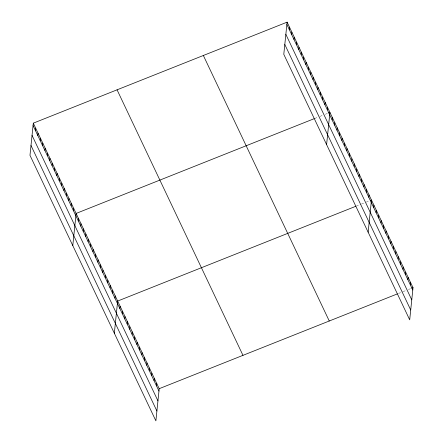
<?xml version="1.0" encoding="UTF-8"?>
<svg xmlns="http://www.w3.org/2000/svg" width="443" height="443" viewBox="0 0 443 443"><rect width="100%" height="100%" fill="white"/><g stroke="black" fill="none" stroke-linecap="round" stroke-linejoin="round"><path stroke-width="0.33" stroke-dasharray="2.21 1.66" d="M314.801 118.447L318.29 117.057M320.034 116.359L322.941 115.202M325.267 114.277L327.599 113.353M356.349 206.067L361.001 204.217M361.582 203.985L364.495 202.828M366.239 202.13L369.146 200.972M398.478 293.454L402.554 291.837M403.136 291.605L406.624 290.215M408.368 289.523L410.694 288.598"/><path stroke-width="0.66" d="M33.303 123.16L29.98 155.332L155.886 420.85L159.209 388.677L33.303 123.16L287.114 22.15L413.02 287.668L409.697 319.84L283.791 54.323L287.114 22.15M35.434 130.535L35.678 128.177M37.816 135.552L38.059 133.188M40.191 140.569L40.435 138.205M42.572 145.581L42.816 143.222M44.948 150.598L45.192 148.233M47.329 155.615L47.573 153.25M49.705 160.632L49.948 158.267M52.086 165.643L52.329 163.284M54.461 170.66L54.705 168.296M56.842 175.677L57.086 173.313M59.218 180.689L59.462 178.33M61.599 185.706L61.843 183.341M63.975 190.723L64.218 188.358M66.356 195.74L66.6 193.375M68.731 200.751L68.975 198.392M71.113 205.768L71.356 203.403M73.488 210.785L73.732 208.42M72.785 245.605L76.113 213.437L314.22 118.674M78.311 220.952L78.555 218.587M80.753 226.107L80.997 223.743M83.201 231.263L83.445 228.898M85.643 236.418L85.887 234.054M88.085 241.568L88.334 239.209M90.533 246.723L90.776 244.359M92.975 251.879L93.218 249.514M95.422 257.034L95.666 254.67M97.864 262.184L98.108 259.825M100.306 267.339L100.55 264.98M102.754 272.495L102.997 270.13M105.196 277.65L105.44 275.286M107.638 282.806L107.882 280.441M110.085 287.956L110.329 285.597M112.528 293.111L112.771 290.746M114.975 298.266L115.219 295.902M114.338 333.23L117.661 301.057L355.768 206.3M119.859 308.572L120.103 306.213M122.307 313.727L122.55 311.368M124.749 318.882L124.992 316.518M127.191 324.038L127.434 321.673M129.638 329.193L129.882 326.829M132.08 334.343L132.324 331.984M134.528 339.499L134.772 337.134M136.97 344.654L137.214 342.289M139.412 349.809L139.656 347.445M141.86 354.965L142.103 352.6M144.302 360.115L144.545 357.756M146.744 365.27L146.987 362.906M149.191 370.426L149.435 368.061M151.633 375.581L151.877 373.216M154.075 380.731L154.325 378.372M156.523 385.886L156.767 383.522M289.246 29.526L289.495 27.167M291.627 34.543L291.871 32.178M294.002 39.56L294.246 37.195M296.384 44.577L296.627 42.212M298.759 49.588L299.003 47.229M301.14 54.605L301.384 52.241M303.516 59.622L303.76 57.258M305.897 64.634L306.141 62.275M308.273 69.651L308.516 67.286M310.654 74.668L310.897 72.303M313.029 79.685L313.273 77.32M315.41 84.696L315.654 82.337M317.786 89.713L318.03 87.349M320.167 94.73L320.411 92.365M322.543 99.741L322.786 97.382M324.924 104.758L325.168 102.394M327.299 109.775L327.543 107.411M326.596 144.601L329.924 112.428L328.761 112.887M332.123 119.942L332.366 117.583M334.565 125.098L334.814 122.733M337.012 130.253L337.256 127.889M339.454 135.408L339.698 133.044M341.902 140.558L342.146 138.199M344.344 145.714L344.588 143.349M346.786 150.869L347.03 148.505M349.234 156.025L349.477 153.66M351.676 161.18L351.919 158.815M354.118 166.33L354.361 163.971M356.565 171.485L356.809 169.121M359.007 176.641L359.251 174.276M361.455 181.796L361.698 179.432M363.897 186.946L364.14 184.587M366.339 192.101L366.582 189.742M368.786 197.257L369.03 194.892M368.15 232.221L371.472 200.048L370.309 200.513M373.67 207.568L373.914 205.203M376.118 212.718L376.362 210.359M378.56 217.873L378.804 215.508M381.008 223.028L381.251 220.664M383.45 228.184L383.693 225.819M385.892 233.334L386.135 230.975M388.339 238.489L388.583 236.13M390.781 243.644L391.025 241.28M393.223 248.8L393.467 246.435M395.671 253.955L395.915 251.591M398.113 259.105L398.357 256.746M400.555 264.261L400.804 261.896M403.003 269.416L403.246 267.051M405.445 274.571L405.688 272.207M407.892 279.727L408.136 277.362M410.334 284.877L410.578 282.518M159.209 388.677L397.316 293.919M411.857 288.133L413.02 287.668M286.87 24.515L412.776 290.032M285.851 34.349L411.763 299.867M284.805 44.483L410.716 310.006M203.354 55.48L329.265 321.003M117.063 89.824L242.969 355.347M33.059 125.524L158.965 391.042M32.04 135.359L157.952 400.876M30.993 145.492L156.905 411.015"/></g></svg>
